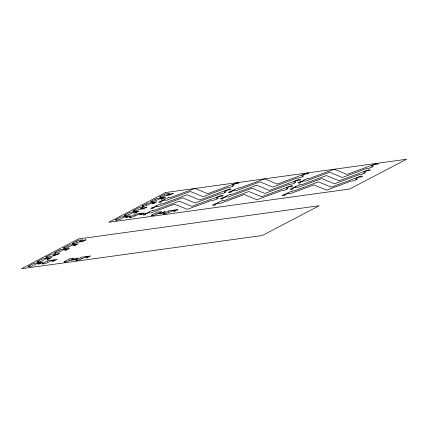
<?xml version="1.0" encoding="UTF-8"?>
<svg xmlns="http://www.w3.org/2000/svg" width="428" height="428" viewBox="0 0 428 428"><rect width="100%" height="100%" fill="white"/><g stroke="black" fill="none" stroke-linecap="round" stroke-linejoin="round"><path stroke-width="0.64" d="M46.133 257.501L46.957 257.014L45.775 257.18L51.456 254.211L56.196 253.553L52.831 255.313L56.517 254.601A1.83 0.316 -18.3 0 1 57.561 254.055L59.353 253.553M38.477 264.033L39.023 263.744A1.83 0.316 -18.3 0 1 40.066 263.199L40.59 262.926L37.434 263.364L32.87 265.745L30.655 266.419L28.499 266.724L29.313 266.237L28.13 266.403L33.812 263.429L42.977 262.166L39.724 263.862L38.509 264.076M47.299 259.421L47.845 259.133A1.83 0.316 -18.3 0 1 48.888 258.592L49.413 258.314L46.256 258.753L41.693 261.134L39.478 261.808L37.322 262.113L38.135 261.626L36.952 261.792L42.634 258.822L51.799 257.554L48.503 259.272L47.331 259.464M124.65 215.594L125.495 215.156L124.307 215.316L129.989 212.347L139.159 211.079L135.906 212.78L134.686 212.994M64.986 250.246L65.639 249.904A1.83 0.316 -18.3 0 1 66.468 249.471L67.1 249.139L63.938 249.578L59.38 251.958L57.175 252.627L54.998 252.937L55.822 252.45L54.634 252.611L60.321 249.642L69.486 248.379L66.222 250.08L65.013 250.289M59.364 253.601C55.126 255.388 50.6 256.875 46.144 257.501M133.472 210.983L134.317 210.544L133.129 210.704L138.811 207.735L143.557 207.082L140.191 208.837L143.878 208.131A1.83 0.316 -18.3 0 1 144.921 207.585L146.713 207.077M73.809 245.635L74.461 245.292A1.83 0.316 -18.3 0 1 75.291 244.859L75.922 244.527L72.76 244.966L68.202 247.347L65.998 248.015L63.831 248.326L64.644 247.839L63.456 248.005L69.143 245.03L78.308 243.767L75.044 245.474L73.835 245.677M142.337 206.419L143.177 205.975L141.994 206.141L147.676 203.172L156.841 201.904L153.577 203.61L152.373 203.814M151.159 201.807L151.999 201.363L150.816 201.529L156.498 198.56L165.663 197.292L162.399 198.999L161.196 199.207M85.873 239.814L82.647 241.499L78.217 242.114L74.734 243.425L72.653 243.714L73.466 243.227L72.284 243.393L77.966 240.424L82.706 239.766L79.341 241.526L83.134 240.761A1.83 0.316 -18.3 0 1 83.963 240.322L85.862 239.76M125.837 217.558L126.383 217.274A1.83 0.316 -18.3 0 1 127.421 216.729L127.951 216.456L124.789 216.889L120.225 219.275L117.994 219.949L115.86 220.249L116.673 219.762L115.485 219.928L121.167 216.959L130.337 215.691L127.084 217.392L125.864 217.606M134.66 212.946L135.205 212.663A1.83 0.316 -18.3 0 1 136.248 212.117L136.773 211.844C132.252 211.844 128.951 215.616 124.682 215.637M152.341 203.771L152.994 203.428A1.83 0.316 -18.3 0 1 153.829 202.995L154.454 202.663C149.934 202.674 146.644 206.435 142.364 206.462M52.478 261.278L54.591 260.176L51.43 260.609L46.871 262.995L44.672 263.664L42.49 263.974L43.314 263.488L42.131 263.648L47.813 260.679L56.978 259.416L53.714 261.117L52.505 261.326M146.718 207.131L143.492 208.816L139.068 209.426L135.655 210.726L133.504 211.031M161.163 199.159L161.816 198.817A1.83 0.316 -18.3 0 1 162.651 198.383L163.277 198.057C158.74 198.062 155.482 201.818 151.186 201.85M129.828 217.451L130.668 217.012L129.486 217.178L135.168 214.203L144.332 212.941L141.069 214.642L139.865 214.851M173.228 193.344L170.002 195.029L165.577 195.639L162.062 196.955L159.997 197.244L160.821 196.752L159.639 196.917L165.32 193.948L170.06 193.296L166.695 195.05L170.488 194.285A1.83 0.316 -18.3 0 1 171.323 193.852L173.217 193.29M139.833 214.808L141.946 213.7C137.425 213.706 134.135 217.467 129.855 217.499M64.403 261.979L65.249 261.535L64.061 261.701L69.743 258.731L74.483 258.079L71.118 259.833L74.279 259.4L77.645 258.073M77.65 258.121L74.424 259.812L69.999 260.422L66.586 261.717L64.43 262.022M151.758 215.503L152.603 215.065L151.416 215.225L157.097 212.256L161.843 211.603L158.478 213.363L161.64 212.925L164.999 211.598M76.093 260.481L76.933 260.037L75.751 260.203L81.432 257.233L90.597 255.965L87.349 257.667L86.13 257.875M165.015 211.646L161.779 213.337L157.354 213.946L153.957 215.241L151.79 215.552M86.098 257.833L88.211 256.725C83.695 256.73 80.389 260.502 76.12 260.524M163.448 214.005L164.293 213.567L163.105 213.727L168.787 210.758L177.957 209.495C178.326 210.089 169.59 213.192 175.571 210.255C171.05 210.255 167.781 214.021 163.464 214.054M146.467 204.563L146.911 204.333M155.289 199.951L155.733 199.721M164.111 195.339L164.555 195.109M59.107 251.038L59.556 250.803M67.934 246.426L68.378 246.191M76.756 241.815L77.201 241.585M134.585 215.332L135.141 215.252M156.52 213.379L157.076 213.305M168.209 211.881L168.766 211.806M47.23 261.802L47.786 261.727M69.159 259.855L69.716 259.78M80.849 258.357L81.406 258.282M165.727 192.498L108.755 222.276L349.628 189.026L406.6 159.253L165.727 192.498M78.372 238.974L21.4 268.747L262.273 235.502L319.245 205.724L78.372 238.974M168.407 197.672L164.031 199.571L164.475 199.753L158.579 201.936L159.826 202.449L161.506 201.823L160.677 201.481L164.887 199.924L166.134 200.438L190.332 191.482L203.043 196.709L227.247 187.753L229.622 187.496L232.784 186.33L232.42 186.18L233.998 185.597L232.313 184.901L236.524 183.345L237.353 183.687L239.038 183.066L237.791 182.553L207.698 193.691L194.986 188.459L170.788 197.42L168.407 197.672M160.527 204.006L156.15 205.905L156.595 206.087L150.699 208.265L151.945 208.778L153.631 208.152L152.801 207.815L157.006 206.259L158.253 206.767L182.451 197.811L195.163 203.038L219.366 194.082L221.747 193.831L224.903 192.659L224.545 192.514L226.123 191.926L224.433 191.236L228.643 189.679L229.472 190.016L231.157 189.395L229.911 188.882L199.817 200.02L187.106 194.794L162.907 203.749L160.527 204.006M152.646 210.335L148.27 212.234L148.714 212.416L142.824 214.599L144.065 215.107L145.75 214.487L144.921 214.144L149.126 212.588L150.372 213.101L174.571 204.14L187.287 209.372L211.486 200.411L213.866 200.16L217.023 198.993L216.664 198.843L218.243 198.26L216.557 197.565L220.762 196.008L221.592 196.35L223.277 195.724L222.036 195.216L191.942 206.35L179.23 201.123L155.027 210.078L152.646 210.335M238.064 188.058L233.688 189.957L234.127 190.139L228.236 192.322L229.478 192.83L231.163 192.209L230.334 191.867L234.544 190.31L235.785 190.824L259.989 181.863L272.7 187.095L296.898 178.139L299.279 177.882L302.435 176.716L302.077 176.566L303.655 175.983L301.97 175.287L306.18 173.731L307.01 174.073L308.69 173.447L307.448 172.939L277.355 184.077L264.643 178.845L240.44 187.801L238.064 188.058M230.184 194.387L225.807 196.292L226.251 196.473L220.356 198.651L221.602 199.164L223.282 198.539L222.453 198.201L226.663 196.639L227.905 197.153L252.108 188.197L264.82 193.424L289.023 184.468L291.398 184.211L294.555 183.045L294.197 182.895L295.775 182.312L294.09 181.622L298.3 180.06L299.129 180.402L300.814 179.781L299.568 179.268L269.474 190.406L256.763 185.18L232.565 194.135L230.184 194.387M222.303 200.721L217.927 202.621L218.371 202.802L212.475 204.98L213.722 205.494L215.402 204.873L214.578 204.531L218.783 202.974L220.029 203.482L244.228 194.526L256.939 199.758L281.143 190.797L283.523 190.546L286.68 189.374L286.316 189.23L287.894 188.646L286.209 187.951L290.419 186.394L291.249 186.731L292.934 186.11L291.687 185.597L261.594 196.736L248.882 191.509L224.684 200.465L222.303 200.721M307.7 178.444L303.324 180.343L303.768 180.525L297.872 182.708L299.119 183.221L300.798 182.596L299.969 182.258L304.18 180.696L305.426 181.21L329.624 172.254L342.336 177.481L366.539 168.525L368.92 168.268L372.076 167.102L371.713 166.952L373.291 166.369L371.606 165.679L375.816 164.117L376.645 164.459L378.331 163.838L377.084 163.325L346.99 174.464L334.279 169.231L310.081 178.192L307.7 178.444M299.819 184.778L295.443 186.678L295.887 186.859L289.997 189.037L291.238 189.551L292.923 188.93L292.094 188.588L296.299 187.031L297.546 187.539L321.744 178.583L334.455 183.815L358.659 174.854L361.039 174.603L364.196 173.431L363.837 173.286L365.416 172.703L363.73 172.008L367.936 170.451L368.765 170.788L370.45 170.167L369.204 169.654L339.115 180.793L326.398 175.566L302.2 184.522L299.819 184.778M291.939 191.107L287.562 193.007L288.007 193.189L282.116 195.371L283.357 195.88L285.043 195.259L284.213 194.917L288.424 193.36L289.665 193.873L313.863 184.912L326.58 190.144L350.778 181.188L353.159 180.932L356.315 179.765L355.957 179.616L357.535 179.032L355.85 178.337L360.055 176.78L360.884 177.122L362.57 176.496L361.328 175.988L331.235 187.127L318.523 181.895L294.32 190.851L291.939 191.107"/></g></svg>
